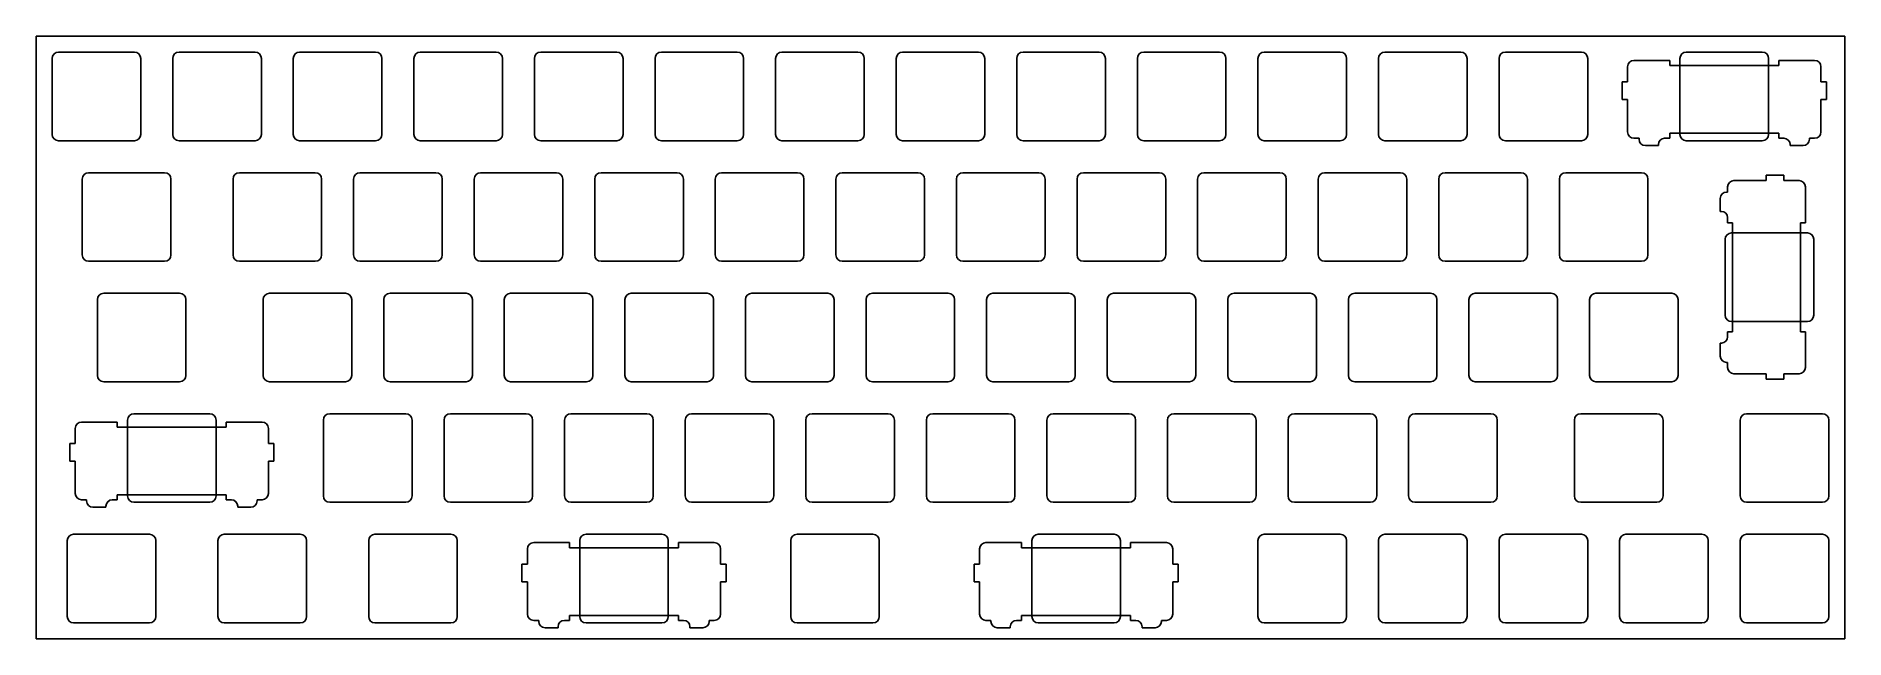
# Model space of a CAD drawing. Header units: millimetres. Extents: x 0 to 286, y -95 to 0.
import ezdxf

# ---------------------------------------------------------------- set-up
doc = ezdxf.new("R2010")
doc.units = ezdxf.units.MM

msp = doc.modelspace()

# ---------------------------------------------------------------- linework, layer by layer
for p, q in [((0, 0), (285.75, 0)), ((0, -95.25), (0, 0)), ((285.75, -95.25), (285.75, 0)), ((3.525, -2.525), (15.525, -2.525)), ((22.575, -2.525), (34.575, -2.525)), ((41.625, -2.525), (53.625, -2.525)), ((60.675, -2.525), (72.675, -2.525)), ((79.725, -2.525), (91.725, -2.525)), ((98.775, -2.525), (110.775, -2.525)), ((117.825, -2.525), (129.825, -2.525)), ((136.875, -2.525), (148.875, -2.525)), ((155.925, -2.525), (167.925, -2.525)), ((174.975, -2.525), (186.975, -2.525)), ((194.025, -2.525), (206.025, -2.525)), ((213.075, -2.525), (225.075, -2.525)), ((232.125, -2.525), (244.125, -2.525)), ((260.7, -2.525), (272.7, -2.525)), ((2.525, -3.525), (2.525, -15.525)), ((16.525, -3.525), (16.525, -15.525)), ((21.575, -3.525), (21.575, -15.525)), ((35.575, -3.525), (35.575, -15.525)), ((40.625, -3.525), (40.625, -15.525)), ((54.625, -3.525), (54.625, -15.525)), ((59.675, -3.525), (59.675, -15.525)), ((73.675, -3.525), (73.675, -15.525)), ((78.725, -3.525), (78.725, -15.525)), ((92.725, -3.525), (92.725, -15.525)), ((97.775, -3.525), (97.775, -15.525)), ((111.775, -3.525), (111.775, -15.525)), ((116.825, -3.525), (116.825, -15.525)), ((130.825, -3.525), (130.825, -15.525)), ((135.875, -3.525), (135.875, -15.525)), ((149.875, -3.525), (149.875, -15.525)), ((154.925, -3.525), (154.925, -15.525)), ((168.925, -3.525), (168.925, -15.525)), ((173.975, -3.525), (173.975, -15.525)), ((187.975, -3.525), (187.975, -15.525)), ((193.025, -3.525), (193.025, -15.525)), ((207.025, -3.525), (207.025, -15.525)), ((212.075, -3.525), (212.075, -15.525)), ((226.075, -3.525), (226.075, -15.525)), ((231.125, -3.525), (231.125, -15.525)), ((245.125, -3.525), (245.125, -15.525)), ((251.4346, -7.239), (251.4346, -4.8354)), ((252.4346, -3.8354), (258.0894, -3.8354)), ((258.0894, -3.8354), (258.0894, -4.6482)), ((258.0894, -4.6482), (266.7, -4.6482)), ((259.7, -3.525), (259.7, -15.525)), ((275.3106, -4.6482), (266.7, -4.6482)), ((273.7, -3.525), (273.7, -15.525)), ((280.9654, -3.8354), (275.3106, -3.8354)), ((275.3106, -3.8354), (275.3106, -4.6482)), ((281.9654, -7.239), (281.9654, -4.8354)), ((250.571, -10.033), (250.571, -7.239)), ((250.571, -7.239), (251.4346, -7.239)), ((282.829, -7.239), (281.9654, -7.239)), ((282.829, -10.033), (282.829, -7.239)), ((251.4346, -10.033), (250.571, -10.033)), ((251.4346, -15.129), (251.4346, -10.033)), ((281.9654, -15.129), (281.9654, -10.033)), ((281.9654, -10.033), (282.829, -10.033)), ((3.525, -16.525), (15.525, -16.525)), ((22.575, -16.525), (34.575, -16.525)), ((41.625, -16.525), (53.625, -16.525)), ((60.675, -16.525), (72.675, -16.525)), ((79.725, -16.525), (91.725, -16.525)), ((98.775, -16.525), (110.775, -16.525)), ((117.825, -16.525), (129.825, -16.525)), ((136.875, -16.525), (148.875, -16.525)), ((155.925, -16.525), (167.925, -16.525)), ((174.975, -16.525), (186.975, -16.525)), ((194.025, -16.525), (206.025, -16.525)), ((213.075, -16.525), (225.075, -16.525)), ((232.125, -16.525), (244.125, -16.525)), ((253.238, -16.129), (252.4346, -16.129)), ((253.238, -16.2974), (253.238, -16.129)), ((256.286, -17.129), (256.286, -17.2974)), ((258.0894, -16.129), (257.286, -16.129)), ((266.7, -15.3416), (258.0894, -15.3416)), ((258.0894, -15.3416), (258.0894, -16.129)), ((260.7, -16.525), (272.7, -16.525)), ((266.7, -15.3416), (275.3106, -15.3416)), ((275.3106, -15.3416), (275.3106, -16.129)), ((275.3106, -16.129), (276.114, -16.129)), ((277.114, -17.129), (277.114, -17.2974)), ((280.162, -16.2974), (280.162, -16.129)), ((280.162, -16.129), (280.9654, -16.129)), ((256.286, -17.2974), (254.238, -17.2974)), ((277.114, -17.2974), (279.162, -17.2974)), ((7.2875, -22.575), (7.2875, -34.575)), ((8.2875, -21.575), (20.2875, -21.575)), ((21.2875, -22.575), (21.2875, -34.575)), ((31.1, -22.575), (31.1, -34.575)), ((32.1, -21.575), (44.1, -21.575)), ((45.1, -22.575), (45.1, -34.575)), ((50.15, -22.575), (50.15, -34.575)), ((51.15, -21.575), (63.15, -21.575)), ((64.15, -22.575), (64.15, -34.575)), ((69.2, -22.575), (69.2, -34.575)), ((70.2, -21.575), (82.2, -21.575)), ((83.2, -22.575), (83.2, -34.575)), ((88.25, -22.575), (88.25, -34.575)), ((89.25, -21.575), (101.25, -21.575)), ((102.25, -22.575), (102.25, -34.575)), ((107.3, -22.575), (107.3, -34.575)), ((108.3, -21.575), (120.3, -21.575)), ((121.3, -22.575), (121.3, -34.575)), ((126.35, -22.575), (126.35, -34.575)), ((127.35, -21.575), (139.35, -21.575)), ((140.35, -22.575), (140.35, -34.575)), ((145.4, -22.575), (145.4, -34.575)), ((146.4, -21.575), (158.4, -21.575)), ((159.4, -22.575), (159.4, -34.575)), ((164.45, -22.575), (164.45, -34.575)), ((165.45, -21.575), (177.45, -21.575)), ((178.45, -22.575), (178.45, -34.575)), ((183.5, -22.575), (183.5, -34.575)), ((184.5, -21.575), (196.5, -21.575)), ((197.5, -22.575), (197.5, -34.575)), ((202.55, -22.575), (202.55, -34.575)), ((203.55, -21.575), (215.55, -21.575)), ((216.55, -22.575), (216.55, -34.575)), ((221.6, -22.575), (221.6, -34.575)), ((222.6, -21.575), (234.6, -21.575)), ((235.6, -22.575), (235.6, -34.575)), ((240.65, -22.575), (240.65, -34.575)), ((241.65, -21.575), (253.65, -21.575)), ((254.65, -22.575), (254.65, -34.575)), ((268.23975, -22.8346), (273.33575, -22.8346)), ((273.33575, -22.8346), (273.33575, -21.971)), ((273.33575, -21.971), (276.12975, -21.971)), ((276.12975, -21.971), (276.12975, -22.8346)), ((276.12975, -22.8346), (278.53335, -22.8346)), ((266.07135, -27.686), (266.07135, -25.638)), ((267.07135, -24.638), (267.23975, -24.638)), ((267.23975, -24.638), (267.23975, -23.8346)), ((279.53335, -23.8346), (279.53335, -29.4894)), ((266.23975, -27.686), (266.07135, -27.686)), ((267.23975, -29.4894), (267.23975, -28.686)), ((268.02715, -29.4894), (267.23975, -29.4894)), ((279.84375, -31.1), (267.84375, -31.1)), ((268.02715, -38.1), (268.02715, -29.4894)), ((279.53335, -29.4894), (278.72055, -29.4894)), ((278.72055, -29.4894), (278.72055, -38.1)), ((266.84375, -32.1), (266.84375, -44.1)), ((280.84375, -32.1), (280.84375, -44.1)), ((8.2875, -35.575), (20.2875, -35.575)), ((32.1, -35.575), (44.1, -35.575)), ((51.15, -35.575), (63.15, -35.575)), ((70.2, -35.575), (82.2, -35.575)), ((89.25, -35.575), (101.25, -35.575)), ((108.3, -35.575), (120.3, -35.575)), ((127.35, -35.575), (139.35, -35.575)), ((146.4, -35.575), (158.4, -35.575)), ((165.45, -35.575), (177.45, -35.575)), ((184.5, -35.575), (196.5, -35.575)), ((203.55, -35.575), (215.55, -35.575)), ((222.6, -35.575), (234.6, -35.575)), ((241.65, -35.575), (253.65, -35.575)), ((268.02715, -38.1), (268.02715, -46.7106)), ((278.72055, -46.7106), (278.72055, -38.1)), ((9.66875, -41.625), (9.66875, -53.625)), ((10.66875, -40.625), (22.66875, -40.625)), ((23.66875, -41.625), (23.66875, -53.625)), ((35.8625, -41.625), (35.8625, -53.625)), ((36.8625, -40.625), (48.8625, -40.625)), ((49.8625, -41.625), (49.8625, -53.625)), ((54.9125, -41.625), (54.9125, -53.625)), ((55.9125, -40.625), (67.9125, -40.625)), ((68.9125, -41.625), (68.9125, -53.625)), ((73.9625, -41.625), (73.9625, -53.625)), ((74.9625, -40.625), (86.9625, -40.625)), ((87.9625, -41.625), (87.9625, -53.625)), ((93.0125, -41.625), (93.0125, -53.625)), ((94.0125, -40.625), (106.0125, -40.625)), ((107.0125, -41.625), (107.0125, -53.625)), ((112.0625, -41.625), (112.0625, -53.625)), ((113.0625, -40.625), (125.0625, -40.625)), ((126.0625, -41.625), (126.0625, -53.625)), ((131.1125, -41.625), (131.1125, -53.625)), ((132.1125, -40.625), (144.1125, -40.625)), ((145.1125, -41.625), (145.1125, -53.625)), ((150.1625, -41.625), (150.1625, -53.625)), ((151.1625, -40.625), (163.1625, -40.625)), ((164.1625, -41.625), (164.1625, -53.625)), ((169.2125, -41.625), (169.2125, -53.625)), ((170.2125, -40.625), (182.2125, -40.625)), ((183.2125, -41.625), (183.2125, -53.625)), ((188.2625, -41.625), (188.2625, -53.625)), ((189.2625, -40.625), (201.2625, -40.625)), ((202.2625, -41.625), (202.2625, -53.625)), ((207.3125, -41.625), (207.3125, -53.625)), ((208.3125, -40.625), (220.3125, -40.625)), ((221.3125, -41.625), (221.3125, -53.625)), ((226.3625, -41.625), (226.3625, -53.625)), ((227.3625, -40.625), (239.3625, -40.625)), ((240.3625, -41.625), (240.3625, -53.625)), ((245.4125, -41.625), (245.4125, -53.625)), ((246.4125, -40.625), (258.4125, -40.625)), ((259.4125, -41.625), (259.4125, -53.625)), ((279.84375, -45.1), (267.84375, -45.1)), ((266.23975, -48.514), (266.07135, -48.514)), ((266.07135, -48.514), (266.07135, -50.562)), ((268.02715, -46.7106), (267.23975, -46.7106)), ((267.23975, -46.7106), (267.23975, -47.514)), ((279.53335, -46.7106), (278.72055, -46.7106)), ((279.53335, -52.3654), (279.53335, -46.7106)), ((267.07135, -51.562), (267.23975, -51.562)), ((267.23975, -51.562), (267.23975, -52.3654)), ((268.23975, -53.3654), (273.33575, -53.3654)), ((273.33575, -53.3654), (273.33575, -54.229)), ((273.33575, -54.229), (276.12975, -54.229)), ((276.12975, -54.229), (276.12975, -53.3654)), ((276.12975, -53.3654), (278.53335, -53.3654)), ((10.66875, -54.625), (22.66875, -54.625)), ((36.8625, -54.625), (48.8625, -54.625)), ((55.9125, -54.625), (67.9125, -54.625)), ((74.9625, -54.625), (86.9625, -54.625)), ((94.0125, -54.625), (106.0125, -54.625)), ((113.0625, -54.625), (125.0625, -54.625)), ((132.1125, -54.625), (144.1125, -54.625)), ((151.1625, -54.625), (163.1625, -54.625)), ((170.2125, -54.625), (182.2125, -54.625)), ((189.2625, -54.625), (201.2625, -54.625)), ((208.3125, -54.625), (220.3125, -54.625)), ((227.3625, -54.625), (239.3625, -54.625)), ((246.4125, -54.625), (258.4125, -54.625)), ((15.43125, -59.675), (27.43125, -59.675)), ((46.3875, -59.675), (58.3875, -59.675)), ((65.4375, -59.675), (77.4375, -59.675)), ((84.4875, -59.675), (96.4875, -59.675)), ((103.5375, -59.675), (115.5375, -59.675)), ((122.5875, -59.675), (134.5875, -59.675)), ((141.6375, -59.675), (153.6375, -59.675)), ((160.6875, -59.675), (172.6875, -59.675)), ((179.7375, -59.675), (191.7375, -59.675)), ((198.7875, -59.675), (210.7875, -59.675)), ((217.8375, -59.675), (229.8375, -59.675)), ((244.03125, -59.675), (256.03125, -59.675)), ((270.225, -59.675), (282.225, -59.675)), ((6.16585, -64.389), (6.16585, -61.9854)), ((7.16585, -60.9854), (12.82065, -60.9854)), ((12.82065, -60.9854), (12.82065, -61.7982)), ((12.82065, -61.7982), (21.43125, -61.7982)), ((14.43125, -60.675), (14.43125, -72.675)), ((30.04185, -61.7982), (21.43125, -61.7982)), ((28.43125, -60.675), (28.43125, -72.675)), ((35.69665, -60.9854), (30.04185, -60.9854)), ((30.04185, -60.9854), (30.04185, -61.7982)), ((36.69665, -64.389), (36.69665, -61.9854)), ((45.3875, -60.675), (45.3875, -72.675)), ((59.3875, -60.675), (59.3875, -72.675)), ((64.4375, -60.675), (64.4375, -72.675)), ((78.4375, -60.675), (78.4375, -72.675)), ((83.4875, -60.675), (83.4875, -72.675)), ((97.4875, -60.675), (97.4875, -72.675)), ((102.5375, -60.675), (102.5375, -72.675)), ((116.5375, -60.675), (116.5375, -72.675)), ((121.5875, -60.675), (121.5875, -72.675)), ((135.5875, -60.675), (135.5875, -72.675)), ((140.6375, -60.675), (140.6375, -72.675)), ((154.6375, -60.675), (154.6375, -72.675)), ((159.6875, -60.675), (159.6875, -72.675)), ((173.6875, -60.675), (173.6875, -72.675)), ((178.7375, -60.675), (178.7375, -72.675)), ((192.7375, -60.675), (192.7375, -72.675)), ((197.7875, -60.675), (197.7875, -72.675)), ((211.7875, -60.675), (211.7875, -72.675)), ((216.8375, -60.675), (216.8375, -72.675)), ((230.8375, -60.675), (230.8375, -72.675)), ((243.03125, -60.675), (243.03125, -72.675)), ((257.03125, -60.675), (257.03125, -72.675)), ((269.225, -60.675), (269.225, -72.675)), ((283.225, -60.675), (283.225, -72.675)), ((5.30225, -67.183), (5.30225, -64.389)), ((5.30225, -64.389), (6.16585, -64.389)), ((37.56025, -64.389), (36.69665, -64.389)), ((37.56025, -67.183), (37.56025, -64.389)), ((6.16585, -67.183), (5.30225, -67.183)), ((6.16585, -72.279), (6.16585, -67.183)), ((36.69665, -72.279), (36.69665, -67.183)), ((36.69665, -67.183), (37.56025, -67.183)), ((7.96925, -73.279), (7.16585, -73.279)), ((7.96925, -73.4474), (7.96925, -73.279)), ((11.01725, -74.279), (11.01725, -74.4474)), ((12.82065, -73.279), (12.01725, -73.279)), ((21.43125, -72.4916), (12.82065, -72.4916)), ((12.82065, -72.4916), (12.82065, -73.279)), ((15.43125, -73.675), (27.43125, -73.675)), ((21.43125, -72.4916), (30.04185, -72.4916)), ((30.04185, -72.4916), (30.04185, -73.279)), ((30.04185, -73.279), (30.84525, -73.279)), ((31.84525, -74.279), (31.84525, -74.4474)), ((34.89325, -73.4474), (34.89325, -73.279)), ((34.89325, -73.279), (35.69665, -73.279)), ((46.3875, -73.675), (58.3875, -73.675)), ((65.4375, -73.675), (77.4375, -73.675)), ((84.4875, -73.675), (96.4875, -73.675)), ((103.5375, -73.675), (115.5375, -73.675)), ((122.5875, -73.675), (134.5875, -73.675)), ((141.6375, -73.675), (153.6375, -73.675)), ((160.6875, -73.675), (172.6875, -73.675)), ((179.7375, -73.675), (191.7375, -73.675)), ((198.7875, -73.675), (210.7875, -73.675)), ((217.8375, -73.675), (229.8375, -73.675)), ((244.03125, -73.675), (256.03125, -73.675)), ((270.225, -73.675), (282.225, -73.675)), ((11.01725, -74.4474), (8.96925, -74.4474)), ((31.84525, -74.4474), (33.89325, -74.4474)), ((4.90625, -79.725), (4.90625, -91.725)), ((5.90625, -78.725), (17.90625, -78.725)), ((18.90625, -79.725), (18.90625, -91.725)), ((28.71875, -79.725), (28.71875, -91.725)), ((29.71875, -78.725), (41.71875, -78.725)), ((42.71875, -79.725), (42.71875, -91.725)), ((52.53125, -79.725), (52.53125, -91.725)), ((53.53125, -78.725), (65.53125, -78.725)), ((66.53125, -79.725), (66.53125, -91.725)), ((85.86875, -79.725), (85.86875, -91.725)), ((86.86875, -78.725), (98.86875, -78.725)), ((99.86875, -79.725), (99.86875, -91.725)), ((119.20625, -79.725), (119.20625, -91.725)), ((120.20625, -78.725), (132.20625, -78.725)), ((133.20625, -79.725), (133.20625, -91.725)), ((157.30625, -79.725), (157.30625, -91.725)), ((158.30625, -78.725), (170.30625, -78.725)), ((171.30625, -79.725), (171.30625, -91.725)), ((193.025, -79.725), (193.025, -91.725)), ((194.025, -78.725), (206.025, -78.725)), ((207.025, -79.725), (207.025, -91.725)), ((212.075, -79.725), (212.075, -91.725)), ((213.075, -78.725), (225.075, -78.725)), ((226.075, -79.725), (226.075, -91.725)), ((231.125, -79.725), (231.125, -91.725)), ((232.125, -78.725), (244.125, -78.725)), ((245.125, -79.725), (245.125, -91.725)), ((250.175, -79.725), (250.175, -91.725)), ((251.175, -78.725), (263.175, -78.725)), ((264.175, -79.725), (264.175, -91.725)), ((269.225, -79.725), (269.225, -91.725)), ((270.225, -78.725), (282.225, -78.725)), ((283.225, -79.725), (283.225, -91.725)), ((77.60335, -83.439), (77.60335, -81.0354)), ((78.60335, -80.0354), (84.25815, -80.0354)), ((84.25815, -80.0354), (84.25815, -80.8482)), ((84.25815, -80.8482), (92.86875, -80.8482)), ((101.47935, -80.8482), (92.86875, -80.8482)), ((107.13415, -80.0354), (101.47935, -80.0354)), ((101.47935, -80.0354), (101.47935, -80.8482)), ((108.13415, -83.439), (108.13415, -81.0354)), ((149.04085, -83.439), (149.04085, -81.0354)), ((150.04085, -80.0354), (155.69565, -80.0354)), ((155.69565, -80.0354), (155.69565, -80.8482)), ((155.69565, -80.8482), (164.30625, -80.8482)), ((172.91685, -80.8482), (164.30625, -80.8482)), ((178.57165, -80.0354), (172.91685, -80.0354)), ((172.91685, -80.0354), (172.91685, -80.8482)), ((179.57165, -83.439), (179.57165, -81.0354)), ((76.73975, -86.233), (76.73975, -83.439)), ((76.73975, -83.439), (77.60335, -83.439)), ((108.99775, -83.439), (108.13415, -83.439)), ((108.99775, -86.233), (108.99775, -83.439)), ((148.17725, -86.233), (148.17725, -83.439)), ((148.17725, -83.439), (149.04085, -83.439)), ((180.43525, -83.439), (179.57165, -83.439)), ((180.43525, -86.233), (180.43525, -83.439)), ((77.60335, -86.233), (76.73975, -86.233)), ((77.60335, -91.329), (77.60335, -86.233)), ((108.13415, -91.329), (108.13415, -86.233)), ((108.13415, -86.233), (108.99775, -86.233)), ((149.04085, -86.233), (148.17725, -86.233)), ((149.04085, -91.329), (149.04085, -86.233)), ((179.57165, -91.329), (179.57165, -86.233)), ((179.57165, -86.233), (180.43525, -86.233)), ((5.90625, -92.725), (17.90625, -92.725)), ((29.71875, -92.725), (41.71875, -92.725)), ((53.53125, -92.725), (65.53125, -92.725)), ((79.40675, -92.329), (78.60335, -92.329)), ((79.40675, -92.4974), (79.40675, -92.329)), ((82.45475, -93.4974), (80.40675, -93.4974)), ((82.45475, -93.329), (82.45475, -93.4974)), ((84.25815, -92.329), (83.45475, -92.329)), ((92.86875, -91.5416), (84.25815, -91.5416)), ((84.25815, -91.5416), (84.25815, -92.329)), ((86.86875, -92.725), (98.86875, -92.725)), ((92.86875, -91.5416), (101.47935, -91.5416)), ((101.47935, -91.5416), (101.47935, -92.329)), ((101.47935, -92.329), (102.28275, -92.329)), ((103.28275, -93.329), (103.28275, -93.4974)), ((103.28275, -93.4974), (105.33075, -93.4974)), ((106.33075, -92.4974), (106.33075, -92.329)), ((106.33075, -92.329), (107.13415, -92.329)), ((120.20625, -92.725), (132.20625, -92.725)), ((150.84425, -92.329), (150.04085, -92.329)), ((150.84425, -92.4974), (150.84425, -92.329)), ((153.89225, -93.4974), (151.84425, -93.4974)), ((153.89225, -93.329), (153.89225, -93.4974)), ((155.69565, -92.329), (154.89225, -92.329)), ((164.30625, -91.5416), (155.69565, -91.5416)), ((155.69565, -91.5416), (155.69565, -92.329)), ((158.30625, -92.725), (170.30625, -92.725)), ((164.30625, -91.5416), (172.91685, -91.5416)), ((172.91685, -91.5416), (172.91685, -92.329)), ((172.91685, -92.329), (173.72025, -92.329)), ((174.72025, -93.329), (174.72025, -93.4974)), ((174.72025, -93.4974), (176.76825, -93.4974)), ((177.76825, -92.4974), (177.76825, -92.329)), ((177.76825, -92.329), (178.57165, -92.329)), ((194.025, -92.725), (206.025, -92.725)), ((213.075, -92.725), (225.075, -92.725)), ((232.125, -92.725), (244.125, -92.725)), ((251.175, -92.725), (263.175, -92.725)), ((270.225, -92.725), (282.225, -92.725)), ((0, -95.25), (285.75, -95.25))]:
    msp.add_line(p, q)
for centre, start, end in [((3.525, -3.525), 90, 180), ((15.525, -3.525), 0, 90), ((22.575, -3.525), 90, 180), ((34.575, -3.525), 0, 90), ((41.625, -3.525), 90, 180), ((53.625, -3.525), 0, 90), ((60.675, -3.525), 90, 180), ((72.675, -3.525), 0, 90), ((79.725, -3.525), 90, 180), ((91.725, -3.525), 0, 90), ((98.775, -3.525), 90, 180), ((110.775, -3.525), 0, 90), ((117.825, -3.525), 90, 180), ((129.825, -3.525), 0, 90), ((136.875, -3.525), 90, 180), ((148.875, -3.525), 0, 90), ((155.925, -3.525), 90, 180), ((167.925, -3.525), 0, 90), ((174.975, -3.525), 90, 180), ((186.975, -3.525), 0, 90), ((194.025, -3.525), 90, 180), ((206.025, -3.525), 0, 90), ((213.075, -3.525), 90, 180), ((225.075, -3.525), 0, 90), ((232.125, -3.525), 90, 180), ((244.125, -3.525), 0, 90), ((260.7, -3.525), 90, 180), ((272.7, -3.525), 0, 90), ((252.4346, -4.8354), 90, 180), ((280.9654, -4.8354), 0, 90), ((3.525, -15.525), 180, 270), ((15.525, -15.525), 270, 0), ((22.575, -15.525), 180, 270), ((34.575, -15.525), 270, 0), ((41.625, -15.525), 180, 270), ((53.625, -15.525), 270, 0), ((60.675, -15.525), 180, 270), ((72.675, -15.525), 270, 0), ((79.725, -15.525), 180, 270), ((91.725, -15.525), 270, 0), ((98.775, -15.525), 180, 270), ((110.775, -15.525), 270, 0), ((117.825, -15.525), 180, 270), ((129.825, -15.525), 270, 0), ((136.875, -15.525), 180, 270), ((148.875, -15.525), 270, 0), ((155.925, -15.525), 180, 270), ((167.925, -15.525), 270, 0), ((174.975, -15.525), 180, 270), ((186.975, -15.525), 270, 0), ((194.025, -15.525), 180, 270), ((206.025, -15.525), 270, 0), ((213.075, -15.525), 180, 270), ((225.075, -15.525), 270, 0), ((232.125, -15.525), 180, 270), ((244.125, -15.525), 270, 0), ((252.4346, -15.129), 180, 270), ((254.238, -16.2974), 180, 270), ((257.286, -17.129), 90, 180), ((260.7, -15.525), 180, 270), ((272.7, -15.525), 270, 0), ((276.114, -17.129), 0, 90), ((279.162, -16.2974), 270, 0), ((280.9654, -15.129), 270, 0), ((8.2875, -22.575), 90, 180), ((20.2875, -22.575), 0, 90), ((32.1, -22.575), 90, 180), ((44.1, -22.575), 0, 90), ((51.15, -22.575), 90, 180), ((63.15, -22.575), 0, 90), ((70.2, -22.575), 90, 180), ((82.2, -22.575), 0, 90), ((89.25, -22.575), 90, 180), ((101.25, -22.575), 0, 90), ((108.3, -22.575), 90, 180), ((120.3, -22.575), 0, 90), ((127.35, -22.575), 90, 180), ((139.35, -22.575), 0, 90), ((146.4, -22.575), 90, 180), ((158.4, -22.575), 0, 90), ((165.45, -22.575), 90, 180), ((177.45, -22.575), 0, 90), ((184.5, -22.575), 90, 180), ((196.5, -22.575), 0, 90), ((203.55, -22.575), 90, 180), ((215.55, -22.575), 0, 90), ((222.6, -22.575), 90, 180), ((234.6, -22.575), 0, 90), ((241.65, -22.575), 90, 180), ((253.65, -22.575), 0, 90), ((268.23975, -23.8346), 90, 180), ((278.53335, -23.8346), 0, 90), ((267.07135, -25.638), 90, 180), ((266.23975, -28.686), 0, 90), ((267.84375, -32.1), 90, 180), ((279.84375, -32.1), 0, 90), ((8.2875, -34.575), 180, 270), ((20.2875, -34.575), 270, 0), ((32.1, -34.575), 180, 270), ((44.1, -34.575), 270, 0), ((51.15, -34.575), 180, 270), ((63.15, -34.575), 270, 0), ((70.2, -34.575), 180, 270), ((82.2, -34.575), 270, 0), ((89.25, -34.575), 180, 270), ((101.25, -34.575), 270, 0), ((108.3, -34.575), 180, 270), ((120.3, -34.575), 270, 0), ((127.35, -34.575), 180, 270), ((139.35, -34.575), 270, 0), ((146.4, -34.575), 180, 270), ((158.4, -34.575), 270, 0), ((165.45, -34.575), 180, 270), ((177.45, -34.575), 270, 0), ((184.5, -34.575), 180, 270), ((196.5, -34.575), 270, 0), ((203.55, -34.575), 180, 270), ((215.55, -34.575), 270, 0), ((222.6, -34.575), 180, 270), ((234.6, -34.575), 270, 0), ((241.65, -34.575), 180, 270), ((253.65, -34.575), 270, 0), ((10.66875, -41.625), 90, 180), ((22.66875, -41.625), 0, 90), ((36.8625, -41.625), 90, 180), ((48.8625, -41.625), 0, 90), ((55.9125, -41.625), 90, 180), ((67.9125, -41.625), 0, 90), ((74.9625, -41.625), 90, 180), ((86.9625, -41.625), 0, 90), ((94.0125, -41.625), 90, 180), ((106.0125, -41.625), 0, 90), ((113.0625, -41.625), 90, 180), ((125.0625, -41.625), 0, 90), ((132.1125, -41.625), 90, 180), ((144.1125, -41.625), 0, 90), ((151.1625, -41.625), 90, 180), ((163.1625, -41.625), 0, 90), ((170.2125, -41.625), 90, 180), ((182.2125, -41.625), 0, 90), ((189.2625, -41.625), 90, 180), ((201.2625, -41.625), 0, 90), ((208.3125, -41.625), 90, 180), ((220.3125, -41.625), 0, 90), ((227.3625, -41.625), 90, 180), ((239.3625, -41.625), 0, 90), ((246.4125, -41.625), 90, 180), ((258.4125, -41.625), 0, 90), ((267.84375, -44.1), 180, 270), ((279.84375, -44.1), 270, 0), ((266.23975, -47.514), 270, 0), ((267.07135, -50.562), 180, 270), ((10.66875, -53.625), 180, 270), ((22.66875, -53.625), 270, 0), ((36.8625, -53.625), 180, 270), ((48.8625, -53.625), 270, 0), ((55.9125, -53.625), 180, 270), ((67.9125, -53.625), 270, 0), ((74.9625, -53.625), 180, 270), ((86.9625, -53.625), 270, 0), ((94.0125, -53.625), 180, 270), ((106.0125, -53.625), 270, 0), ((113.0625, -53.625), 180, 270), ((125.0625, -53.625), 270, 0), ((132.1125, -53.625), 180, 270), ((144.1125, -53.625), 270, 0), ((151.1625, -53.625), 180, 270), ((163.1625, -53.625), 270, 0), ((170.2125, -53.625), 180, 270), ((182.2125, -53.625), 270, 0), ((189.2625, -53.625), 180, 270), ((201.2625, -53.625), 270, 0), ((208.3125, -53.625), 180, 270), ((220.3125, -53.625), 270, 0), ((227.3625, -53.625), 180, 270), ((239.3625, -53.625), 270, 0), ((246.4125, -53.625), 180, 270), ((258.4125, -53.625), 270, 0), ((268.23975, -52.3654), 180, 270), ((278.53335, -52.3654), 270, 0), ((15.43125, -60.675), 90, 180), ((27.43125, -60.675), 0, 90), ((46.3875, -60.675), 90, 180), ((58.3875, -60.675), 0, 90), ((65.4375, -60.675), 90, 180), ((77.4375, -60.675), 0, 90), ((84.4875, -60.675), 90, 180), ((96.4875, -60.675), 0, 90), ((103.5375, -60.675), 90, 180), ((115.5375, -60.675), 0, 90), ((122.5875, -60.675), 90, 180), ((134.5875, -60.675), 0, 90), ((141.6375, -60.675), 90, 180), ((153.6375, -60.675), 0, 90), ((160.6875, -60.675), 90, 180), ((172.6875, -60.675), 0, 90), ((179.7375, -60.675), 90, 180), ((191.7375, -60.675), 0, 90), ((198.7875, -60.675), 90, 180), ((210.7875, -60.675), 0, 90), ((217.8375, -60.675), 90, 180), ((229.8375, -60.675), 0, 90), ((244.03125, -60.675), 90, 180), ((256.03125, -60.675), 0, 90), ((270.225, -60.675), 90, 180), ((282.225, -60.675), 0, 90), ((7.16585, -61.9854), 90, 180), ((35.69665, -61.9854), 0, 90), ((7.16585, -72.279), 180, 270), ((8.96925, -73.4474), 180, 270), ((12.01725, -74.279), 90, 180), ((15.43125, -72.675), 180, 270), ((27.43125, -72.675), 270, 0), ((30.84525, -74.279), 0, 90), ((33.89325, -73.4474), 270, 0), ((35.69665, -72.279), 270, 0), ((46.3875, -72.675), 180, 270), ((58.3875, -72.675), 270, 0), ((65.4375, -72.675), 180, 270), ((77.4375, -72.675), 270, 0), ((84.4875, -72.675), 180, 270), ((96.4875, -72.675), 270, 0), ((103.5375, -72.675), 180, 270), ((115.5375, -72.675), 270, 0), ((122.5875, -72.675), 180, 270), ((134.5875, -72.675), 270, 0), ((141.6375, -72.675), 180, 270), ((153.6375, -72.675), 270, 0), ((160.6875, -72.675), 180, 270), ((172.6875, -72.675), 270, 0), ((179.7375, -72.675), 180, 270), ((191.7375, -72.675), 270, 0), ((198.7875, -72.675), 180, 270), ((210.7875, -72.675), 270, 0), ((217.8375, -72.675), 180, 270), ((229.8375, -72.675), 270, 0), ((244.03125, -72.675), 180, 270), ((256.03125, -72.675), 270, 0), ((270.225, -72.675), 180, 270), ((282.225, -72.675), 270, 0), ((5.90625, -79.725), 90, 180), ((17.90625, -79.725), 0, 90), ((29.71875, -79.725), 90, 180), ((41.71875, -79.725), 0, 90), ((53.53125, -79.725), 90, 180), ((65.53125, -79.725), 0, 90), ((86.86875, -79.725), 90, 180), ((98.86875, -79.725), 0, 90), ((120.20625, -79.725), 90, 180), ((132.20625, -79.725), 0, 90), ((158.30625, -79.725), 90, 180), ((170.30625, -79.725), 0, 90), ((194.025, -79.725), 90, 180), ((206.025, -79.725), 0, 90), ((213.075, -79.725), 90, 180), ((225.075, -79.725), 0, 90), ((232.125, -79.725), 90, 180), ((244.125, -79.725), 0, 90), ((251.175, -79.725), 90, 180), ((263.175, -79.725), 0, 90), ((270.225, -79.725), 90, 180), ((282.225, -79.725), 0, 90), ((78.60335, -81.0354), 90, 180), ((107.13415, -81.0354), 0, 90), ((150.04085, -81.0354), 90, 180), ((178.57165, -81.0354), 0, 90), ((78.60335, -91.329), 180, 270), ((107.13415, -91.329), 270, 0), ((150.04085, -91.329), 180, 270), ((178.57165, -91.329), 270, 0), ((5.90625, -91.725), 180, 270), ((17.90625, -91.725), 270, 0), ((29.71875, -91.725), 180, 270), ((41.71875, -91.725), 270, 0), ((53.53125, -91.725), 180, 270), ((65.53125, -91.725), 270, 0), ((80.40675, -92.4974), 180, 270), ((83.45475, -93.329), 90, 180), ((86.86875, -91.725), 180, 270), ((98.86875, -91.725), 270, 0), ((102.28275, -93.329), 0, 90), ((105.33075, -92.4974), 270, 0), ((120.20625, -91.725), 180, 270), ((132.20625, -91.725), 270, 0), ((151.84425, -92.4974), 180, 270), ((154.89225, -93.329), 90, 180), ((158.30625, -91.725), 180, 270), ((170.30625, -91.725), 270, 0), ((173.72025, -93.329), 0, 90), ((176.76825, -92.4974), 270, 0), ((194.025, -91.725), 180, 270), ((206.025, -91.725), 270, 0), ((213.075, -91.725), 180, 270), ((225.075, -91.725), 270, 0), ((232.125, -91.725), 180, 270), ((244.125, -91.725), 270, 0), ((251.175, -91.725), 180, 270), ((263.175, -91.725), 270, 0), ((270.225, -91.725), 180, 270), ((282.225, -91.725), 270, 0)]:
    msp.add_arc(centre, 1, start, end)

doc.saveas('drawing.dxf')
